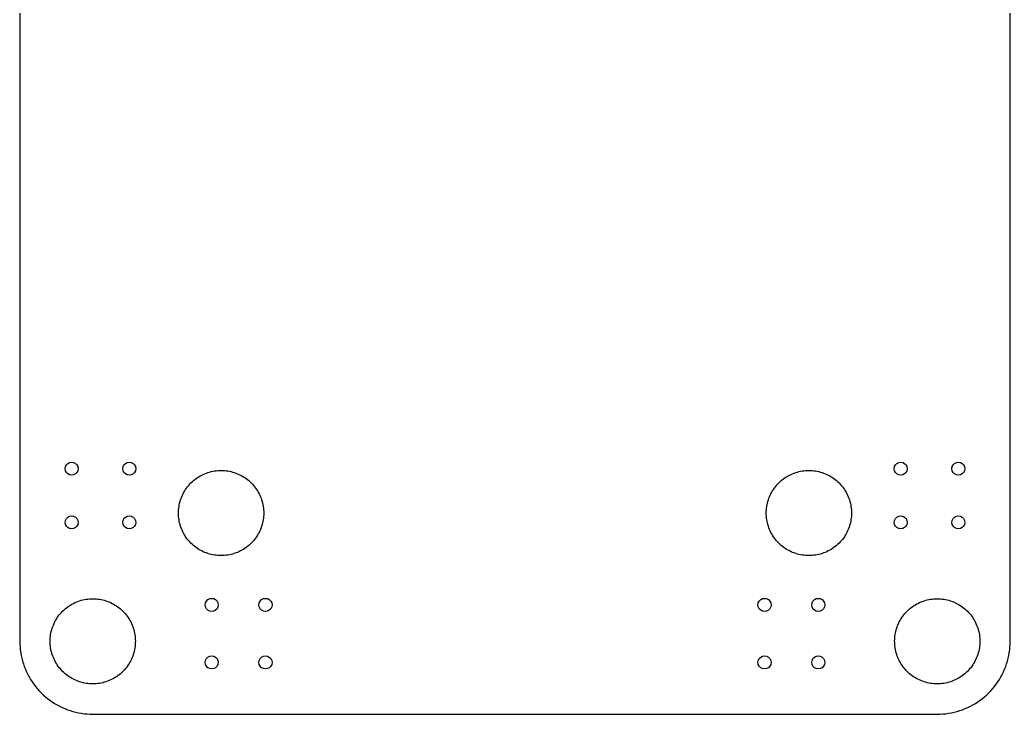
# Model space of a CAD drawing. Header units: metres. Extents: x -129 to 129, y -181 to 181.
# Drawn here: x -129 to 129, y -181 to 0 of the extents above; entities that cross this region are included whole.
import ezdxf

# ---------------------------------------------------------------- set-up
doc = ezdxf.new("R2010")
doc.units = ezdxf.units.M

msp = doc.modelspace()

# ---------------------------------------------------------------- linework, layer by layer
for p, q in [((-129, 162), (-129, -162)), ((129, -162), (129, 162)), ((-117.117, -116.475), (-116.875, -116.001)), ((-116.875, -116.001), (-116.499, -115.625)), ((-116.499, -115.625), (-116.025, -115.383)), ((-116.025, -115.383), (-115.5, -115.3)), ((-115.5, -115.3), (-114.975, -115.383)), ((-114.975, -115.383), (-114.501, -115.625)), ((-114.501, -115.625), (-114.125, -116.001)), ((-114.125, -116.001), (-113.883, -116.475)), ((-102.117, -116.475), (-101.875, -116.001)), ((-101.875, -116.001), (-101.499, -115.625)), ((-101.499, -115.625), (-101.025, -115.383)), ((-101.025, -115.383), (-100.5, -115.3)), ((-100.5, -115.3), (-99.9747, -115.383)), ((-99.9747, -115.383), (-99.5008, -115.625)), ((-99.5008, -115.625), (-99.1247, -116.001)), ((-99.1247, -116.001), (-98.8832, -116.475)), ((98.8832, -116.475), (99.1247, -116.001)), ((99.1247, -116.001), (99.5008, -115.625)), ((99.5008, -115.625), (99.9747, -115.383)), ((99.9747, -115.383), (100.5, -115.3)), ((100.5, -115.3), (101.025, -115.383)), ((101.025, -115.383), (101.499, -115.625)), ((101.499, -115.625), (101.875, -116.001)), ((101.875, -116.001), (102.117, -116.475)), ((113.883, -116.475), (114.125, -116.001)), ((114.125, -116.001), (114.501, -115.625)), ((114.501, -115.625), (114.975, -115.383)), ((114.975, -115.383), (115.5, -115.3)), ((115.5, -115.3), (116.025, -115.383)), ((116.025, -115.383), (116.499, -115.625)), ((116.499, -115.625), (116.875, -116.001)), ((116.875, -116.001), (117.117, -116.475)), ((-117.2, -117), (-117.117, -116.475)), ((-117.117, -117.525), (-117.2, -117)), ((-116.875, -117.999), (-117.117, -117.525)), ((-116.499, -118.375), (-116.875, -117.999)), ((-116.025, -118.617), (-116.499, -118.375)), ((-115.5, -118.7), (-116.025, -118.617)), ((-114.975, -118.617), (-115.5, -118.7)), ((-114.501, -118.375), (-114.975, -118.617)), ((-114.125, -117.999), (-114.501, -118.375)), ((-113.883, -117.525), (-114.125, -117.999)), ((-113.883, -116.475), (-113.8, -117)), ((-113.8, -117), (-113.883, -117.525)), ((-102.2, -117), (-102.117, -116.475)), ((-102.117, -117.525), (-102.2, -117)), ((-101.875, -117.999), (-102.117, -117.525)), ((-101.499, -118.375), (-101.875, -117.999)), ((-101.025, -118.617), (-101.499, -118.375)), ((-100.5, -118.7), (-101.025, -118.617)), ((-99.9747, -118.617), (-100.5, -118.7)), ((-99.5008, -118.375), (-99.9747, -118.617)), ((-99.1247, -117.999), (-99.5008, -118.375)), ((-98.8832, -117.525), (-99.1247, -117.999)), ((-98.8832, -116.475), (-98.8, -117)), ((-98.8, -117), (-98.8832, -117.525)), ((-81.9887, -118.88), (-81.6043, -118.675)), ((-81.6043, -118.675), (-81.2121, -118.485)), ((-81.2121, -118.485), (-80.8127, -118.31)), ((-80.8127, -118.31), (-80.4069, -118.151)), ((-80.4069, -118.151), (-79.9951, -118.008)), ((-79.9951, -118.008), (-79.578, -117.882)), ((-79.578, -117.882), (-79.1562, -117.772)), ((-79.1562, -117.772), (-78.7305, -117.678)), ((-78.7305, -117.678), (-78.3014, -117.602)), ((-78.3014, -117.602), (-77.8696, -117.542)), ((-77.8696, -117.542), (-77.4359, -117.499)), ((-77.4359, -117.499), (-77.0007, -117.474)), ((-77.0007, -117.474), (-76.565, -117.465)), ((-76.565, -117.465), (-76.1292, -117.474)), ((-76.1292, -117.474), (-75.6941, -117.499)), ((-75.6941, -117.499), (-75.2603, -117.542)), ((-75.2603, -117.542), (-74.8285, -117.602)), ((-74.8285, -117.602), (-74.3995, -117.678)), ((-74.3995, -117.678), (-73.9737, -117.772)), ((-73.9737, -117.772), (-73.552, -117.882)), ((-73.552, -117.882), (-73.1349, -118.008)), ((-73.1349, -118.008), (-72.7231, -118.151)), ((-72.7231, -118.151), (-72.3172, -118.31)), ((-72.3172, -118.31), (-71.9178, -118.485)), ((-71.9178, -118.485), (-71.5257, -118.675)), ((-71.5257, -118.675), (-71.1413, -118.88)), ((71.1413, -118.88), (71.5257, -118.675)), ((71.5257, -118.675), (71.9178, -118.485)), ((71.9178, -118.485), (72.3172, -118.31)), ((72.3172, -118.31), (72.7231, -118.151)), ((72.7231, -118.151), (73.1349, -118.008)), ((73.1349, -118.008), (73.552, -117.882)), ((73.552, -117.882), (73.9737, -117.772)), ((73.9737, -117.772), (74.3995, -117.678)), ((74.3995, -117.678), (74.8285, -117.602)), ((74.8285, -117.602), (75.2603, -117.542)), ((75.2603, -117.542), (75.6941, -117.499)), ((75.6941, -117.499), (76.1292, -117.474)), ((76.1292, -117.474), (76.565, -117.465)), ((76.565, -117.465), (77.0007, -117.474)), ((77.0007, -117.474), (77.4359, -117.499)), ((77.4359, -117.499), (77.8696, -117.542)), ((77.8696, -117.542), (78.3014, -117.602)), ((78.3014, -117.602), (78.7305, -117.678)), ((78.7305, -117.678), (79.1562, -117.772)), ((79.1562, -117.772), (79.578, -117.882)), ((79.578, -117.882), (79.9951, -118.008)), ((79.9951, -118.008), (80.4069, -118.151)), ((80.4069, -118.151), (80.8127, -118.31)), ((80.8127, -118.31), (81.2121, -118.485)), ((81.2121, -118.485), (81.6043, -118.675)), ((81.6043, -118.675), (81.9887, -118.88)), ((98.8, -117), (98.8832, -116.475)), ((98.8832, -117.525), (98.8, -117)), ((99.1247, -117.999), (98.8832, -117.525)), ((99.5008, -118.375), (99.1247, -117.999)), ((99.9747, -118.617), (99.5008, -118.375)), ((100.5, -118.7), (99.9747, -118.617)), ((101.025, -118.617), (100.5, -118.7)), ((101.499, -118.375), (101.025, -118.617)), ((101.875, -117.999), (101.499, -118.375)), ((102.117, -117.525), (101.875, -117.999)), ((102.117, -116.475), (102.2, -117)), ((102.2, -117), (102.117, -117.525)), ((113.8, -117), (113.883, -116.475)), ((113.883, -117.525), (113.8, -117)), ((114.125, -117.999), (113.883, -117.525)), ((114.501, -118.375), (114.125, -117.999)), ((114.975, -118.617), (114.501, -118.375)), ((115.5, -118.7), (114.975, -118.617)), ((116.025, -118.617), (115.5, -118.7)), ((116.499, -118.375), (116.025, -118.617)), ((116.875, -117.999), (116.499, -118.375)), ((117.117, -117.525), (116.875, -117.999)), ((117.117, -116.475), (117.2, -117)), ((117.2, -117), (117.117, -117.525)), ((-85.0055, -121.356), (-84.7159, -121.03)), ((-84.7159, -121.03), (-84.4138, -120.716)), ((-84.4138, -120.716), (-84.0997, -120.414)), ((-84.0997, -120.414), (-83.7738, -120.124)), ((-83.7738, -120.124), (-83.4369, -119.848)), ((-83.4369, -119.848), (-83.0894, -119.585)), ((-83.0894, -119.585), (-82.7318, -119.336)), ((-82.7318, -119.336), (-82.3647, -119.101)), ((-82.3647, -119.101), (-81.9887, -118.88)), ((-71.1413, -118.88), (-70.7652, -119.101)), ((-70.7652, -119.101), (-70.3981, -119.336)), ((-70.3981, -119.336), (-70.0405, -119.585)), ((-70.0405, -119.585), (-69.693, -119.848)), ((-69.693, -119.848), (-69.3561, -120.124)), ((-69.3561, -120.124), (-69.0303, -120.414)), ((-69.0303, -120.414), (-68.7161, -120.716)), ((-68.7161, -120.716), (-68.414, -121.03)), ((-68.414, -121.03), (-68.1245, -121.356)), ((68.1245, -121.356), (68.414, -121.03)), ((68.414, -121.03), (68.7161, -120.716)), ((68.7161, -120.716), (69.0303, -120.414)), ((69.0303, -120.414), (69.3561, -120.124)), ((69.3561, -120.124), (69.693, -119.848)), ((69.693, -119.848), (70.0405, -119.585)), ((70.0405, -119.585), (70.3981, -119.336)), ((70.3981, -119.336), (70.7652, -119.101)), ((70.7652, -119.101), (71.1413, -118.88)), ((81.9887, -118.88), (82.3647, -119.101)), ((82.3647, -119.101), (82.7318, -119.336)), ((82.7318, -119.336), (83.0894, -119.585)), ((83.0894, -119.585), (83.4369, -119.848)), ((83.4369, -119.848), (83.7738, -120.124)), ((83.7738, -120.124), (84.0997, -120.414)), ((84.0997, -120.414), (84.4138, -120.716)), ((84.4138, -120.716), (84.7159, -121.03)), ((84.7159, -121.03), (85.0055, -121.356)), ((-86.6454, -123.918), (-86.4551, -123.526)), ((-86.4551, -123.526), (-86.2497, -123.141)), ((-86.2497, -123.141), (-86.0293, -122.765)), ((-86.0293, -122.765), (-85.7943, -122.398)), ((-85.7943, -122.398), (-85.5451, -122.041)), ((-85.5451, -122.041), (-85.282, -121.693)), ((-85.282, -121.693), (-85.0055, -121.356)), ((-68.1245, -121.356), (-67.8479, -121.693)), ((-67.8479, -121.693), (-67.5849, -122.041)), ((-67.5849, -122.041), (-67.3356, -122.398)), ((-67.3356, -122.398), (-67.1007, -122.765)), ((-67.1007, -122.765), (-66.8803, -123.141)), ((-66.8803, -123.141), (-66.6748, -123.526)), ((-66.6748, -123.526), (-66.4846, -123.918)), ((66.4846, -123.918), (66.6748, -123.526)), ((66.6748, -123.526), (66.8803, -123.141)), ((66.8803, -123.141), (67.1007, -122.765)), ((67.1007, -122.765), (67.3356, -122.398)), ((67.3356, -122.398), (67.5849, -122.041)), ((67.5849, -122.041), (67.8479, -121.693)), ((67.8479, -121.693), (68.1245, -121.356)), ((85.0055, -121.356), (85.282, -121.693)), ((85.282, -121.693), (85.5451, -122.041)), ((85.5451, -122.041), (85.7943, -122.398)), ((85.7943, -122.398), (86.0293, -122.765)), ((86.0293, -122.765), (86.2497, -123.141)), ((86.2497, -123.141), (86.4551, -123.526)), ((86.4551, -123.526), (86.6454, -123.918)), ((-87.5283, -126.829), (-87.4517, -126.399)), ((-87.4517, -126.399), (-87.3583, -125.974)), ((-87.3583, -125.974), (-87.2482, -125.552)), ((-87.2482, -125.552), (-87.1217, -125.135)), ((-87.1217, -125.135), (-86.9789, -124.723)), ((-86.9789, -124.723), (-86.82, -124.317)), ((-86.82, -124.317), (-86.6454, -123.918)), ((-66.4846, -123.918), (-66.3099, -124.317)), ((-66.3099, -124.317), (-66.151, -124.723)), ((-66.151, -124.723), (-66.0082, -125.135)), ((-66.0082, -125.135), (-65.8817, -125.552)), ((-65.8817, -125.552), (-65.7717, -125.974)), ((-65.7717, -125.974), (-65.6783, -126.399)), ((-65.6783, -126.399), (-65.6016, -126.829)), ((65.6016, -126.829), (65.6783, -126.399)), ((65.6783, -126.399), (65.7717, -125.974)), ((65.7717, -125.974), (65.8817, -125.552)), ((65.8817, -125.552), (66.0082, -125.135)), ((66.0082, -125.135), (66.151, -124.723)), ((66.151, -124.723), (66.3099, -124.317)), ((66.3099, -124.317), (66.4846, -123.918)), ((86.6454, -123.918), (86.82, -124.317)), ((86.82, -124.317), (86.9789, -124.723)), ((86.9789, -124.723), (87.1217, -125.135)), ((87.1217, -125.135), (87.2482, -125.552)), ((87.2482, -125.552), (87.3583, -125.974)), ((87.3583, -125.974), (87.4517, -126.399)), ((87.4517, -126.399), (87.5283, -126.829)), ((-87.665, -128.565), (-87.6564, -128.129)), ((-87.6564, -129.001), (-87.665, -128.565)), ((-87.6564, -128.129), (-87.6308, -127.694)), ((-87.6308, -127.694), (-87.588, -127.26)), ((-87.588, -127.26), (-87.5283, -126.829)), ((-65.6016, -126.829), (-65.5419, -127.26)), ((-65.5419, -127.26), (-65.4992, -127.694)), ((-65.4992, -127.694), (-65.4735, -128.129)), ((-65.4735, -128.129), (-65.465, -128.565)), ((-65.465, -128.565), (-65.4735, -129.001)), ((65.465, -128.565), (65.4735, -128.129)), ((65.4735, -129.001), (65.465, -128.565)), ((65.4735, -128.129), (65.4992, -127.694)), ((65.4992, -127.694), (65.5419, -127.26)), ((65.5419, -127.26), (65.6016, -126.829)), ((87.5283, -126.829), (87.588, -127.26)), ((87.588, -127.26), (87.6308, -127.694)), ((87.6308, -127.694), (87.6564, -128.129)), ((87.6564, -128.129), (87.665, -128.565)), ((87.665, -128.565), (87.6564, -129.001)), ((-117.2, -131), (-117.117, -130.475)), ((-117.117, -131.525), (-117.2, -131)), ((-117.117, -130.475), (-116.875, -130.001)), ((-116.875, -131.999), (-117.117, -131.525)), ((-116.875, -130.001), (-116.499, -129.625)), ((-116.499, -129.625), (-116.025, -129.383)), ((-116.025, -129.383), (-115.5, -129.3)), ((-115.5, -129.3), (-114.975, -129.383)), ((-114.975, -129.383), (-114.501, -129.625)), ((-114.501, -129.625), (-114.125, -130.001)), ((-114.125, -130.001), (-113.883, -130.475)), ((-113.883, -131.525), (-114.125, -131.999)), ((-113.883, -130.475), (-113.8, -131)), ((-113.8, -131), (-113.883, -131.525)), ((-102.2, -131), (-102.117, -130.475)), ((-102.117, -131.525), (-102.2, -131)), ((-102.117, -130.475), (-101.875, -130.001)), ((-101.875, -131.999), (-102.117, -131.525)), ((-101.875, -130.001), (-101.499, -129.625)), ((-101.499, -129.625), (-101.025, -129.383)), ((-101.025, -129.383), (-100.5, -129.3)), ((-100.5, -129.3), (-99.9747, -129.383)), ((-99.9747, -129.383), (-99.5008, -129.625)), ((-99.5008, -129.625), (-99.1247, -130.001)), ((-99.1247, -130.001), (-98.8832, -130.475)), ((-98.8832, -131.525), (-99.1247, -131.999)), ((-98.8832, -130.475), (-98.8, -131)), ((-98.8, -131), (-98.8832, -131.525)), ((-87.6308, -129.436), (-87.6564, -129.001)), ((-87.588, -129.87), (-87.6308, -129.436)), ((-87.5283, -130.301), (-87.588, -129.87)), ((-87.4517, -130.73), (-87.5283, -130.301)), ((-87.3583, -131.156), (-87.4517, -130.73)), ((-87.2482, -131.578), (-87.3583, -131.156)), ((-87.1217, -131.995), (-87.2482, -131.578)), ((-65.8817, -131.578), (-66.0082, -131.995)), ((-65.7717, -131.156), (-65.8817, -131.578)), ((-65.6783, -130.73), (-65.7717, -131.156)), ((-65.6016, -130.301), (-65.6783, -130.73)), ((-65.5419, -129.87), (-65.6016, -130.301)), ((-65.4992, -129.436), (-65.5419, -129.87)), ((-65.4735, -129.001), (-65.4992, -129.436)), ((65.4992, -129.436), (65.4735, -129.001)), ((65.5419, -129.87), (65.4992, -129.436)), ((65.6016, -130.301), (65.5419, -129.87)), ((65.6783, -130.73), (65.6016, -130.301)), ((65.7717, -131.156), (65.6783, -130.73)), ((65.8817, -131.578), (65.7717, -131.156)), ((66.0082, -131.995), (65.8817, -131.578)), ((87.2482, -131.578), (87.1217, -131.995)), ((87.3583, -131.156), (87.2482, -131.578)), ((87.4517, -130.73), (87.3583, -131.156)), ((87.5283, -130.301), (87.4517, -130.73)), ((87.588, -129.87), (87.5283, -130.301)), ((87.6308, -129.436), (87.588, -129.87)), ((87.6564, -129.001), (87.6308, -129.436)), ((98.8, -131), (98.8832, -130.475)), ((98.8832, -131.525), (98.8, -131)), ((98.8832, -130.475), (99.1247, -130.001)), ((99.1247, -131.999), (98.8832, -131.525)), ((99.1247, -130.001), (99.5008, -129.625)), ((99.5008, -129.625), (99.9747, -129.383)), ((99.9747, -129.383), (100.5, -129.3)), ((100.5, -129.3), (101.025, -129.383)), ((101.025, -129.383), (101.499, -129.625)), ((101.499, -129.625), (101.875, -130.001)), ((101.875, -130.001), (102.117, -130.475)), ((102.117, -131.525), (101.875, -131.999)), ((102.117, -130.475), (102.2, -131)), ((102.2, -131), (102.117, -131.525)), ((113.8, -131), (113.883, -130.475)), ((113.883, -131.525), (113.8, -131)), ((113.883, -130.475), (114.125, -130.001)), ((114.125, -131.999), (113.883, -131.525)), ((114.125, -130.001), (114.501, -129.625)), ((114.501, -129.625), (114.975, -129.383)), ((114.975, -129.383), (115.5, -129.3)), ((115.5, -129.3), (116.025, -129.383)), ((116.025, -129.383), (116.499, -129.625)), ((116.499, -129.625), (116.875, -130.001)), ((116.875, -130.001), (117.117, -130.475)), ((117.117, -131.525), (116.875, -131.999)), ((117.117, -130.475), (117.2, -131)), ((117.2, -131), (117.117, -131.525)), ((-116.499, -132.375), (-116.875, -131.999)), ((-116.025, -132.617), (-116.499, -132.375)), ((-115.5, -132.7), (-116.025, -132.617)), ((-114.975, -132.617), (-115.5, -132.7)), ((-114.501, -132.375), (-114.975, -132.617)), ((-114.125, -131.999), (-114.501, -132.375)), ((-101.499, -132.375), (-101.875, -131.999)), ((-101.025, -132.617), (-101.499, -132.375)), ((-100.5, -132.7), (-101.025, -132.617)), ((-99.9747, -132.617), (-100.5, -132.7)), ((-99.5008, -132.375), (-99.9747, -132.617)), ((-99.1247, -131.999), (-99.5008, -132.375)), ((-86.9789, -132.407), (-87.1217, -131.995)), ((-86.82, -132.813), (-86.9789, -132.407)), ((-86.6454, -133.212), (-86.82, -132.813)), ((-86.4551, -133.604), (-86.6454, -133.212)), ((-86.2497, -133.989), (-86.4551, -133.604)), ((-86.0293, -134.365), (-86.2497, -133.989)), ((-66.8803, -133.989), (-67.1007, -134.365)), ((-66.6748, -133.604), (-66.8803, -133.989)), ((-66.4846, -133.212), (-66.6748, -133.604)), ((-66.3099, -132.813), (-66.4846, -133.212)), ((-66.151, -132.407), (-66.3099, -132.813)), ((-66.0082, -131.995), (-66.151, -132.407)), ((66.151, -132.407), (66.0082, -131.995)), ((66.3099, -132.813), (66.151, -132.407)), ((66.4846, -133.212), (66.3099, -132.813)), ((66.6748, -133.604), (66.4846, -133.212)), ((66.8803, -133.989), (66.6748, -133.604)), ((67.1007, -134.365), (66.8803, -133.989)), ((86.2497, -133.989), (86.0293, -134.365)), ((86.4551, -133.604), (86.2497, -133.989)), ((86.6454, -133.212), (86.4551, -133.604)), ((86.82, -132.813), (86.6454, -133.212)), ((86.9789, -132.407), (86.82, -132.813)), ((87.1217, -131.995), (86.9789, -132.407)), ((99.5008, -132.375), (99.1247, -131.999)), ((99.9747, -132.617), (99.5008, -132.375)), ((100.5, -132.7), (99.9747, -132.617)), ((101.025, -132.617), (100.5, -132.7)), ((101.499, -132.375), (101.025, -132.617)), ((101.875, -131.999), (101.499, -132.375)), ((114.501, -132.375), (114.125, -131.999)), ((114.975, -132.617), (114.501, -132.375)), ((115.5, -132.7), (114.975, -132.617)), ((116.025, -132.617), (115.5, -132.7)), ((116.499, -132.375), (116.025, -132.617)), ((116.875, -131.999), (116.499, -132.375)), ((-85.7943, -134.732), (-86.0293, -134.365)), ((-85.5451, -135.089), (-85.7943, -134.732)), ((-85.282, -135.437), (-85.5451, -135.089)), ((-85.0055, -135.774), (-85.282, -135.437)), ((-84.7159, -136.1), (-85.0055, -135.774)), ((-84.4138, -136.414), (-84.7159, -136.1)), ((-84.0997, -136.716), (-84.4138, -136.414)), ((-83.7738, -137.005), (-84.0997, -136.716)), ((-69.0303, -136.716), (-69.3561, -137.005)), ((-68.7161, -136.414), (-69.0303, -136.716)), ((-68.414, -136.1), (-68.7161, -136.414)), ((-68.1245, -135.774), (-68.414, -136.1)), ((-67.8479, -135.437), (-68.1245, -135.774)), ((-67.5849, -135.089), (-67.8479, -135.437)), ((-67.3356, -134.732), (-67.5849, -135.089)), ((-67.1007, -134.365), (-67.3356, -134.732)), ((67.3356, -134.732), (67.1007, -134.365)), ((67.5849, -135.089), (67.3356, -134.732)), ((67.8479, -135.437), (67.5849, -135.089)), ((68.1245, -135.774), (67.8479, -135.437)), ((68.414, -136.1), (68.1245, -135.774)), ((68.7161, -136.414), (68.414, -136.1)), ((69.0303, -136.716), (68.7161, -136.414)), ((69.3561, -137.005), (69.0303, -136.716)), ((84.0997, -136.716), (83.7738, -137.005)), ((84.4138, -136.414), (84.0997, -136.716)), ((84.7159, -136.1), (84.4138, -136.414)), ((85.0055, -135.774), (84.7159, -136.1)), ((85.282, -135.437), (85.0055, -135.774)), ((85.5451, -135.089), (85.282, -135.437)), ((85.7943, -134.732), (85.5451, -135.089)), ((86.0293, -134.365), (85.7943, -134.732)), ((-83.4369, -137.282), (-83.7738, -137.005)), ((-83.0894, -137.545), (-83.4369, -137.282)), ((-82.7318, -137.794), (-83.0894, -137.545)), ((-82.3647, -138.029), (-82.7318, -137.794)), ((-81.9887, -138.25), (-82.3647, -138.029)), ((-81.6043, -138.455), (-81.9887, -138.25)), ((-81.2121, -138.645), (-81.6043, -138.455)), ((-80.8127, -138.82), (-81.2121, -138.645)), ((-80.4069, -138.979), (-80.8127, -138.82)), ((-79.9951, -139.122), (-80.4069, -138.979)), ((-79.578, -139.248), (-79.9951, -139.122)), ((-79.1562, -139.358), (-79.578, -139.248)), ((-73.552, -139.248), (-73.9737, -139.358)), ((-73.1349, -139.122), (-73.552, -139.248)), ((-72.7231, -138.979), (-73.1349, -139.122)), ((-72.3172, -138.82), (-72.7231, -138.979)), ((-71.9178, -138.645), (-72.3172, -138.82)), ((-71.5257, -138.455), (-71.9178, -138.645)), ((-71.1413, -138.25), (-71.5257, -138.455)), ((-70.7652, -138.029), (-71.1413, -138.25)), ((-70.3981, -137.794), (-70.7652, -138.029)), ((-70.0405, -137.545), (-70.3981, -137.794)), ((-69.693, -137.282), (-70.0405, -137.545)), ((-69.3561, -137.005), (-69.693, -137.282)), ((69.693, -137.282), (69.3561, -137.005)), ((70.0405, -137.545), (69.693, -137.282)), ((70.3981, -137.794), (70.0405, -137.545)), ((70.7652, -138.029), (70.3981, -137.794)), ((71.1413, -138.25), (70.7652, -138.029)), ((71.5257, -138.455), (71.1413, -138.25)), ((71.9178, -138.645), (71.5257, -138.455)), ((72.3172, -138.82), (71.9178, -138.645)), ((72.7231, -138.979), (72.3172, -138.82)), ((73.1349, -139.122), (72.7231, -138.979)), ((73.552, -139.248), (73.1349, -139.122)), ((73.9737, -139.358), (73.552, -139.248)), ((79.578, -139.248), (79.1562, -139.358)), ((79.9951, -139.122), (79.578, -139.248)), ((80.4069, -138.979), (79.9951, -139.122)), ((80.8127, -138.82), (80.4069, -138.979)), ((81.2121, -138.645), (80.8127, -138.82)), ((81.6043, -138.455), (81.2121, -138.645)), ((81.9887, -138.25), (81.6043, -138.455)), ((82.3647, -138.029), (81.9887, -138.25)), ((82.7318, -137.794), (82.3647, -138.029)), ((83.0894, -137.545), (82.7318, -137.794)), ((83.4369, -137.282), (83.0894, -137.545)), ((83.7738, -137.005), (83.4369, -137.282)), ((-78.7305, -139.452), (-79.1562, -139.358)), ((-78.3014, -139.528), (-78.7305, -139.452)), ((-77.8696, -139.588), (-78.3014, -139.528)), ((-77.4359, -139.631), (-77.8696, -139.588)), ((-77.0007, -139.656), (-77.4359, -139.631)), ((-76.565, -139.665), (-77.0007, -139.656)), ((-76.1292, -139.656), (-76.565, -139.665)), ((-75.6941, -139.631), (-76.1292, -139.656)), ((-75.2603, -139.588), (-75.6941, -139.631)), ((-74.8285, -139.528), (-75.2603, -139.588)), ((-74.3995, -139.452), (-74.8285, -139.528)), ((-73.9737, -139.358), (-74.3995, -139.452)), ((74.3995, -139.452), (73.9737, -139.358)), ((74.8285, -139.528), (74.3995, -139.452)), ((75.2603, -139.588), (74.8285, -139.528)), ((75.6941, -139.631), (75.2603, -139.588)), ((76.1292, -139.656), (75.6941, -139.631)), ((76.565, -139.665), (76.1292, -139.656)), ((77.0007, -139.656), (76.565, -139.665)), ((77.4359, -139.631), (77.0007, -139.656)), ((77.8696, -139.588), (77.4359, -139.631)), ((78.3014, -139.528), (77.8696, -139.588)), ((78.7305, -139.452), (78.3014, -139.528)), ((79.1562, -139.358), (78.7305, -139.452)), ((-115.424, -152.315), (-115.039, -152.11)), ((-115.039, -152.11), (-114.647, -151.92)), ((-114.647, -151.92), (-114.248, -151.745)), ((-114.248, -151.745), (-113.842, -151.586)), ((-113.842, -151.586), (-113.43, -151.443)), ((-113.43, -151.443), (-113.013, -151.317)), ((-113.013, -151.317), (-112.591, -151.207)), ((-112.591, -151.207), (-112.165, -151.113)), ((-112.165, -151.113), (-111.736, -151.037)), ((-111.736, -151.037), (-111.305, -150.977)), ((-111.305, -150.977), (-110.871, -150.934)), ((-110.871, -150.934), (-110.436, -150.909)), ((-110.436, -150.909), (-110, -150.9)), ((-110, -150.9), (-109.564, -150.909)), ((-109.564, -150.909), (-109.129, -150.934)), ((-109.129, -150.934), (-108.695, -150.977)), ((-108.695, -150.977), (-108.264, -151.037)), ((-108.264, -151.037), (-107.834, -151.113)), ((-107.834, -151.113), (-107.409, -151.207)), ((-107.409, -151.207), (-106.987, -151.317)), ((-106.987, -151.317), (-106.57, -151.443)), ((-106.57, -151.443), (-106.158, -151.586)), ((-106.158, -151.586), (-105.752, -151.745)), ((-105.752, -151.745), (-105.353, -151.92)), ((-105.353, -151.92), (-104.961, -152.11)), ((-104.961, -152.11), (-104.576, -152.315)), ((-80.7, -152.5), (-80.6168, -151.975)), ((-80.6168, -151.975), (-80.3753, -151.501)), ((-80.3753, -151.501), (-79.9992, -151.125)), ((-79.9992, -151.125), (-79.5253, -150.883)), ((-79.5253, -150.883), (-79, -150.8)), ((-79, -150.8), (-78.4747, -150.883)), ((-78.4747, -150.883), (-78.0008, -151.125)), ((-78.0008, -151.125), (-77.6247, -151.501)), ((-77.6247, -151.501), (-77.3832, -151.975)), ((-77.3832, -151.975), (-77.3, -152.5)), ((-66.7, -152.5), (-66.6168, -151.975)), ((-66.6168, -151.975), (-66.3753, -151.501)), ((-66.3753, -151.501), (-65.9992, -151.125)), ((-65.9992, -151.125), (-65.5253, -150.883)), ((-65.5253, -150.883), (-65, -150.8)), ((-65, -150.8), (-64.4747, -150.883)), ((-64.4747, -150.883), (-64.0008, -151.125)), ((-64.0008, -151.125), (-63.6247, -151.501)), ((-63.6247, -151.501), (-63.3832, -151.975)), ((-63.3832, -151.975), (-63.3, -152.5)), ((63.3, -152.5), (63.3832, -151.975)), ((63.3832, -151.975), (63.6247, -151.501)), ((63.6247, -151.501), (64.0008, -151.125)), ((64.0008, -151.125), (64.4747, -150.883)), ((64.4747, -150.883), (65, -150.8)), ((65, -150.8), (65.5253, -150.883)), ((65.5253, -150.883), (65.9992, -151.125)), ((65.9992, -151.125), (66.3753, -151.501)), ((66.3753, -151.501), (66.6168, -151.975)), ((66.6168, -151.975), (66.7, -152.5)), ((77.3, -152.5), (77.3832, -151.975)), ((77.3832, -151.975), (77.6247, -151.501)), ((77.6247, -151.501), (78.0008, -151.125)), ((78.0008, -151.125), (78.4747, -150.883)), ((78.4747, -150.883), (79, -150.8)), ((79, -150.8), (79.5253, -150.883)), ((79.5253, -150.883), (79.9992, -151.125)), ((79.9992, -151.125), (80.3753, -151.501)), ((80.3753, -151.501), (80.6168, -151.975)), ((80.6168, -151.975), (80.7, -152.5)), ((104.576, -152.315), (104.961, -152.11)), ((104.961, -152.11), (105.353, -151.92)), ((105.353, -151.92), (105.752, -151.745)), ((105.752, -151.745), (106.158, -151.586)), ((106.158, -151.586), (106.57, -151.443)), ((106.57, -151.443), (106.987, -151.317)), ((106.987, -151.317), (107.409, -151.207)), ((107.409, -151.207), (107.834, -151.113)), ((107.834, -151.113), (108.264, -151.037)), ((108.264, -151.037), (108.695, -150.977)), ((108.695, -150.977), (109.129, -150.934)), ((109.129, -150.934), (109.564, -150.909)), ((109.564, -150.909), (110, -150.9)), ((110, -150.9), (110.436, -150.909)), ((110.436, -150.909), (110.871, -150.934)), ((110.871, -150.934), (111.305, -150.977)), ((111.305, -150.977), (111.736, -151.037)), ((111.736, -151.037), (112.165, -151.113)), ((112.165, -151.113), (112.591, -151.207)), ((112.591, -151.207), (113.013, -151.317)), ((113.013, -151.317), (113.43, -151.443)), ((113.43, -151.443), (113.842, -151.586)), ((113.842, -151.586), (114.248, -151.745)), ((114.248, -151.745), (114.647, -151.92)), ((114.647, -151.92), (115.039, -152.11)), ((115.039, -152.11), (115.424, -152.315)), ((-118.717, -155.128), (-118.441, -154.791)), ((-118.441, -154.791), (-118.151, -154.465)), ((-118.151, -154.465), (-117.849, -154.151)), ((-117.849, -154.151), (-117.535, -153.849)), ((-117.535, -153.849), (-117.209, -153.559)), ((-117.209, -153.559), (-116.872, -153.283)), ((-116.872, -153.283), (-116.524, -153.02)), ((-116.524, -153.02), (-116.167, -152.771)), ((-116.167, -152.771), (-115.8, -152.536)), ((-115.8, -152.536), (-115.424, -152.315)), ((-104.576, -152.315), (-104.2, -152.536)), ((-104.2, -152.536), (-103.833, -152.771)), ((-103.833, -152.771), (-103.476, -153.02)), ((-103.476, -153.02), (-103.128, -153.283)), ((-103.128, -153.283), (-102.791, -153.559)), ((-102.791, -153.559), (-102.465, -153.849)), ((-102.465, -153.849), (-102.151, -154.151)), ((-102.151, -154.151), (-101.849, -154.465)), ((-101.849, -154.465), (-101.559, -154.791)), ((-101.559, -154.791), (-101.283, -155.128)), ((-80.6168, -153.025), (-80.7, -152.5)), ((-80.3753, -153.499), (-80.6168, -153.025)), ((-79.9992, -153.875), (-80.3753, -153.499)), ((-79.5253, -154.117), (-79.9992, -153.875)), ((-79, -154.2), (-79.5253, -154.117)), ((-78.4747, -154.117), (-79, -154.2)), ((-78.0008, -153.875), (-78.4747, -154.117)), ((-77.6247, -153.499), (-78.0008, -153.875)), ((-77.3832, -153.025), (-77.6247, -153.499)), ((-77.3, -152.5), (-77.3832, -153.025)), ((-66.6168, -153.025), (-66.7, -152.5)), ((-66.3753, -153.499), (-66.6168, -153.025)), ((-65.9992, -153.875), (-66.3753, -153.499)), ((-65.5253, -154.117), (-65.9992, -153.875)), ((-65, -154.2), (-65.5253, -154.117)), ((-64.4747, -154.117), (-65, -154.2)), ((-64.0008, -153.875), (-64.4747, -154.117)), ((-63.6247, -153.499), (-64.0008, -153.875)), ((-63.3832, -153.025), (-63.6247, -153.499)), ((-63.3, -152.5), (-63.3832, -153.025)), ((63.3832, -153.025), (63.3, -152.5)), ((63.6247, -153.499), (63.3832, -153.025)), ((64.0008, -153.875), (63.6247, -153.499)), ((64.4747, -154.117), (64.0008, -153.875)), ((65, -154.2), (64.4747, -154.117)), ((65.5253, -154.117), (65, -154.2)), ((65.9992, -153.875), (65.5253, -154.117)), ((66.3753, -153.499), (65.9992, -153.875)), ((66.6168, -153.025), (66.3753, -153.499)), ((66.7, -152.5), (66.6168, -153.025)), ((77.3832, -153.025), (77.3, -152.5)), ((77.6247, -153.499), (77.3832, -153.025)), ((78.0008, -153.875), (77.6247, -153.499)), ((78.4747, -154.117), (78.0008, -153.875)), ((79, -154.2), (78.4747, -154.117)), ((79.5253, -154.117), (79, -154.2)), ((79.9992, -153.875), (79.5253, -154.117)), ((80.3753, -153.499), (79.9992, -153.875)), ((80.6168, -153.025), (80.3753, -153.499)), ((80.7, -152.5), (80.6168, -153.025)), ((101.283, -155.128), (101.559, -154.791)), ((101.559, -154.791), (101.849, -154.465)), ((101.849, -154.465), (102.151, -154.151)), ((102.151, -154.151), (102.465, -153.849)), ((102.465, -153.849), (102.791, -153.559)), ((102.791, -153.559), (103.128, -153.283)), ((103.128, -153.283), (103.476, -153.02)), ((103.476, -153.02), (103.833, -152.771)), ((103.833, -152.771), (104.2, -152.536)), ((104.2, -152.536), (104.576, -152.315)), ((115.424, -152.315), (115.8, -152.536)), ((115.8, -152.536), (116.167, -152.771)), ((116.167, -152.771), (116.524, -153.02)), ((116.524, -153.02), (116.872, -153.283)), ((116.872, -153.283), (117.209, -153.559)), ((117.209, -153.559), (117.535, -153.849)), ((117.535, -153.849), (117.849, -154.151)), ((117.849, -154.151), (118.151, -154.465)), ((118.151, -154.465), (118.441, -154.791)), ((118.441, -154.791), (118.717, -155.128)), ((-120.255, -157.752), (-120.08, -157.353)), ((-120.08, -157.353), (-119.89, -156.961)), ((-119.89, -156.961), (-119.685, -156.576)), ((-119.685, -156.576), (-119.464, -156.2)), ((-119.464, -156.2), (-119.229, -155.833)), ((-119.229, -155.833), (-118.98, -155.476)), ((-118.98, -155.476), (-118.717, -155.128)), ((-101.283, -155.128), (-101.02, -155.476)), ((-101.02, -155.476), (-100.771, -155.833)), ((-100.771, -155.833), (-100.536, -156.2)), ((-100.536, -156.2), (-100.315, -156.576)), ((-100.315, -156.576), (-100.11, -156.961)), ((-100.11, -156.961), (-99.9196, -157.353)), ((-99.9196, -157.353), (-99.7449, -157.752)), ((99.7449, -157.752), (99.9196, -157.353)), ((99.9196, -157.353), (100.11, -156.961)), ((100.11, -156.961), (100.315, -156.576)), ((100.315, -156.576), (100.536, -156.2)), ((100.536, -156.2), (100.771, -155.833)), ((100.771, -155.833), (101.02, -155.476)), ((101.02, -155.476), (101.283, -155.128)), ((118.717, -155.128), (118.98, -155.476)), ((118.98, -155.476), (119.229, -155.833)), ((119.229, -155.833), (119.464, -156.2)), ((119.464, -156.2), (119.685, -156.576)), ((119.685, -156.576), (119.89, -156.961)), ((119.89, -156.961), (120.08, -157.353)), ((120.08, -157.353), (120.255, -157.752)), ((-120.963, -160.264), (-120.887, -159.834)), ((-120.887, -159.834), (-120.793, -159.409)), ((-120.793, -159.409), (-120.683, -158.987)), ((-120.683, -158.987), (-120.557, -158.57)), ((-120.557, -158.57), (-120.414, -158.158)), ((-120.414, -158.158), (-120.255, -157.752)), ((-99.7449, -157.752), (-99.5861, -158.158)), ((-99.5861, -158.158), (-99.4433, -158.57)), ((-99.4433, -158.57), (-99.3167, -158.987)), ((-99.3167, -158.987), (-99.2067, -159.409)), ((-99.2067, -159.409), (-99.1133, -159.834)), ((-99.1133, -159.834), (-99.0367, -160.264)), ((99.0367, -160.264), (99.1133, -159.834)), ((99.1133, -159.834), (99.2067, -159.409)), ((99.2067, -159.409), (99.3167, -158.987)), ((99.3167, -158.987), (99.4433, -158.57)), ((99.4433, -158.57), (99.5861, -158.158)), ((99.5861, -158.158), (99.7449, -157.752)), ((120.255, -157.752), (120.414, -158.158)), ((120.414, -158.158), (120.557, -158.57)), ((120.557, -158.57), (120.683, -158.987)), ((120.683, -158.987), (120.793, -159.409)), ((120.793, -159.409), (120.887, -159.834)), ((120.887, -159.834), (120.963, -160.264)), ((-129, -162), (-128.985, -162.746)), ((-121.1, -162), (-121.091, -161.564)), ((-121.091, -162.436), (-121.1, -162)), ((-121.091, -161.564), (-121.066, -161.129)), ((-121.066, -162.871), (-121.091, -162.436)), ((-121.066, -161.129), (-121.023, -160.695)), ((-121.023, -160.695), (-120.963, -160.264)), ((-99.0367, -160.264), (-98.9769, -160.695)), ((-98.9769, -160.695), (-98.9342, -161.129)), ((-98.9342, -161.129), (-98.9086, -161.564)), ((-98.9086, -162.436), (-98.9342, -162.871)), ((-98.9086, -161.564), (-98.9, -162)), ((-98.9, -162), (-98.9086, -162.436)), ((98.9, -162), (98.9086, -161.564)), ((98.9086, -162.436), (98.9, -162)), ((98.9086, -161.564), (98.9342, -161.129)), ((98.9342, -162.871), (98.9086, -162.436)), ((98.9342, -161.129), (98.9769, -160.695)), ((98.9769, -160.695), (99.0367, -160.264)), ((120.963, -160.264), (121.023, -160.695)), ((121.023, -160.695), (121.066, -161.129)), ((121.066, -161.129), (121.091, -161.564)), ((121.091, -162.436), (121.066, -162.871)), ((121.091, -161.564), (121.1, -162)), ((121.1, -162), (121.091, -162.436)), ((128.985, -162.746), (129, -162)), ((-128.985, -162.746), (-128.941, -163.491)), ((-128.941, -163.491), (-128.868, -164.233)), ((-128.868, -164.233), (-128.766, -164.972)), ((-128.766, -164.972), (-128.635, -165.707)), ((-121.023, -163.305), (-121.066, -162.871)), ((-120.963, -163.736), (-121.023, -163.305)), ((-120.887, -164.165), (-120.963, -163.736)), ((-120.793, -164.591), (-120.887, -164.165)), ((-120.683, -165.013), (-120.793, -164.591)), ((-120.557, -165.43), (-120.683, -165.013)), ((-99.3167, -165.013), (-99.4433, -165.43)), ((-99.2067, -164.591), (-99.3167, -165.013)), ((-99.1133, -164.165), (-99.2067, -164.591)), ((-99.0367, -163.736), (-99.1133, -164.165)), ((-98.9769, -163.305), (-99.0367, -163.736)), ((-98.9342, -162.871), (-98.9769, -163.305)), ((98.9769, -163.305), (98.9342, -162.871)), ((99.0367, -163.736), (98.9769, -163.305)), ((99.1133, -164.165), (99.0367, -163.736)), ((99.2067, -164.591), (99.1133, -164.165)), ((99.3167, -165.013), (99.2067, -164.591)), ((99.4433, -165.43), (99.3167, -165.013)), ((120.683, -165.013), (120.557, -165.43)), ((120.793, -164.591), (120.683, -165.013)), ((120.887, -164.165), (120.793, -164.591)), ((120.963, -163.736), (120.887, -164.165)), ((121.023, -163.305), (120.963, -163.736)), ((121.066, -162.871), (121.023, -163.305)), ((128.635, -165.707), (128.766, -164.972)), ((128.766, -164.972), (128.868, -164.233)), ((128.868, -164.233), (128.941, -163.491)), ((128.941, -163.491), (128.985, -162.746)), ((-128.635, -165.707), (-128.475, -166.435)), ((-128.475, -166.435), (-128.287, -167.157)), ((-128.287, -167.157), (-128.07, -167.871)), ((-120.414, -165.842), (-120.557, -165.43)), ((-120.255, -166.248), (-120.414, -165.842)), ((-120.08, -166.647), (-120.255, -166.248)), ((-119.89, -167.039), (-120.08, -166.647)), ((-119.685, -167.424), (-119.89, -167.039)), ((-119.464, -167.8), (-119.685, -167.424)), ((-100.315, -167.424), (-100.536, -167.8)), ((-100.11, -167.039), (-100.315, -167.424)), ((-99.9196, -166.647), (-100.11, -167.039)), ((-99.7449, -166.248), (-99.9196, -166.647)), ((-99.5861, -165.842), (-99.7449, -166.248)), ((-99.4433, -165.43), (-99.5861, -165.842)), ((-80.7, -167.5), (-80.6168, -166.975)), ((-80.6168, -168.025), (-80.7, -167.5)), ((-80.6168, -166.975), (-80.3753, -166.501)), ((-80.3753, -166.501), (-79.9992, -166.125)), ((-79.9992, -166.125), (-79.5253, -165.883)), ((-79.5253, -165.883), (-79, -165.8)), ((-79, -165.8), (-78.4747, -165.883)), ((-78.4747, -165.883), (-78.0008, -166.125)), ((-78.0008, -166.125), (-77.6247, -166.501)), ((-77.6247, -166.501), (-77.3832, -166.975)), ((-77.3832, -166.975), (-77.3, -167.5)), ((-77.3, -167.5), (-77.3832, -168.025)), ((-66.7, -167.5), (-66.6168, -166.975)), ((-66.6168, -168.025), (-66.7, -167.5)), ((-66.6168, -166.975), (-66.3753, -166.501)), ((-66.3753, -166.501), (-65.9992, -166.125)), ((-65.9992, -166.125), (-65.5253, -165.883)), ((-65.5253, -165.883), (-65, -165.8)), ((-65, -165.8), (-64.4747, -165.883)), ((-64.4747, -165.883), (-64.0008, -166.125)), ((-64.0008, -166.125), (-63.6247, -166.501)), ((-63.6247, -166.501), (-63.3832, -166.975)), ((-63.3832, -166.975), (-63.3, -167.5)), ((-63.3, -167.5), (-63.3832, -168.025)), ((63.3, -167.5), (63.3832, -166.975)), ((63.3832, -168.025), (63.3, -167.5)), ((63.3832, -166.975), (63.6247, -166.501)), ((63.6247, -166.501), (64.0008, -166.125)), ((64.0008, -166.125), (64.4747, -165.883)), ((64.4747, -165.883), (65, -165.8)), ((65, -165.8), (65.5253, -165.883)), ((65.5253, -165.883), (65.9992, -166.125)), ((65.9992, -166.125), (66.3753, -166.501)), ((66.3753, -166.501), (66.6168, -166.975)), ((66.6168, -166.975), (66.7, -167.5)), ((66.7, -167.5), (66.6168, -168.025)), ((77.3, -167.5), (77.3832, -166.975)), ((77.3832, -168.025), (77.3, -167.5)), ((77.3832, -166.975), (77.6247, -166.501)), ((77.6247, -166.501), (78.0008, -166.125)), ((78.0008, -166.125), (78.4747, -165.883)), ((78.4747, -165.883), (79, -165.8)), ((79, -165.8), (79.5253, -165.883)), ((79.5253, -165.883), (79.9992, -166.125)), ((79.9992, -166.125), (80.3753, -166.501)), ((80.3753, -166.501), (80.6168, -166.975)), ((80.6168, -166.975), (80.7, -167.5)), ((80.7, -167.5), (80.6168, -168.025)), ((99.5861, -165.842), (99.4433, -165.43)), ((99.7449, -166.248), (99.5861, -165.842)), ((99.9196, -166.647), (99.7449, -166.248)), ((100.11, -167.039), (99.9196, -166.647)), ((100.315, -167.424), (100.11, -167.039)), ((100.536, -167.8), (100.315, -167.424)), ((119.685, -167.424), (119.464, -167.8)), ((119.89, -167.039), (119.685, -167.424)), ((120.08, -166.647), (119.89, -167.039)), ((120.255, -166.248), (120.08, -166.647)), ((120.414, -165.842), (120.255, -166.248)), ((120.557, -165.43), (120.414, -165.842)), ((128.07, -167.871), (128.287, -167.157)), ((128.287, -167.157), (128.475, -166.435)), ((128.475, -166.435), (128.635, -165.707)), ((-128.07, -167.871), (-127.826, -168.576)), ((-127.826, -168.576), (-127.554, -169.271)), ((-127.554, -169.271), (-127.255, -169.955)), ((-127.255, -169.955), (-126.929, -170.626)), ((-119.229, -168.167), (-119.464, -167.8)), ((-118.98, -168.524), (-119.229, -168.167)), ((-118.717, -168.872), (-118.98, -168.524)), ((-118.441, -169.209), (-118.717, -168.872)), ((-118.151, -169.535), (-118.441, -169.209)), ((-117.849, -169.849), (-118.151, -169.535)), ((-117.535, -170.151), (-117.849, -169.849)), ((-117.209, -170.441), (-117.535, -170.151)), ((-102.465, -170.151), (-102.791, -170.441)), ((-102.151, -169.849), (-102.465, -170.151)), ((-101.849, -169.535), (-102.151, -169.849)), ((-101.559, -169.209), (-101.849, -169.535)), ((-101.283, -168.872), (-101.559, -169.209)), ((-101.02, -168.524), (-101.283, -168.872)), ((-100.771, -168.167), (-101.02, -168.524)), ((-100.536, -167.8), (-100.771, -168.167)), ((-80.3753, -168.499), (-80.6168, -168.025)), ((-79.9992, -168.875), (-80.3753, -168.499)), ((-79.5253, -169.117), (-79.9992, -168.875)), ((-79, -169.2), (-79.5253, -169.117)), ((-78.4747, -169.117), (-79, -169.2)), ((-78.0008, -168.875), (-78.4747, -169.117)), ((-77.6247, -168.499), (-78.0008, -168.875)), ((-77.3832, -168.025), (-77.6247, -168.499)), ((-66.3753, -168.499), (-66.6168, -168.025)), ((-65.9992, -168.875), (-66.3753, -168.499)), ((-65.5253, -169.117), (-65.9992, -168.875)), ((-65, -169.2), (-65.5253, -169.117)), ((-64.4747, -169.117), (-65, -169.2)), ((-64.0008, -168.875), (-64.4747, -169.117)), ((-63.6247, -168.499), (-64.0008, -168.875)), ((-63.3832, -168.025), (-63.6247, -168.499)), ((63.6247, -168.499), (63.3832, -168.025)), ((64.0008, -168.875), (63.6247, -168.499)), ((64.4747, -169.117), (64.0008, -168.875)), ((65, -169.2), (64.4747, -169.117)), ((65.5253, -169.117), (65, -169.2)), ((65.9992, -168.875), (65.5253, -169.117)), ((66.3753, -168.499), (65.9992, -168.875)), ((66.6168, -168.025), (66.3753, -168.499)), ((77.6247, -168.499), (77.3832, -168.025)), ((78.0008, -168.875), (77.6247, -168.499)), ((78.4747, -169.117), (78.0008, -168.875)), ((79, -169.2), (78.4747, -169.117)), ((79.5253, -169.117), (79, -169.2)), ((79.9992, -168.875), (79.5253, -169.117)), ((80.3753, -168.499), (79.9992, -168.875)), ((80.6168, -168.025), (80.3753, -168.499)), ((100.771, -168.167), (100.536, -167.8)), ((101.02, -168.524), (100.771, -168.167)), ((101.283, -168.872), (101.02, -168.524)), ((101.559, -169.209), (101.283, -168.872)), ((101.849, -169.535), (101.559, -169.209)), ((102.151, -169.849), (101.849, -169.535)), ((102.465, -170.151), (102.151, -169.849)), ((102.791, -170.441), (102.465, -170.151)), ((117.535, -170.151), (117.209, -170.441)), ((117.849, -169.849), (117.535, -170.151)), ((118.151, -169.535), (117.849, -169.849)), ((118.441, -169.209), (118.151, -169.535)), ((118.717, -168.872), (118.441, -169.209)), ((118.98, -168.524), (118.717, -168.872)), ((119.229, -168.167), (118.98, -168.524)), ((119.464, -167.8), (119.229, -168.167)), ((126.929, -170.626), (127.255, -169.955)), ((127.255, -169.955), (127.554, -169.271)), ((127.554, -169.271), (127.826, -168.576)), ((127.826, -168.576), (128.07, -167.871)), ((-126.929, -170.626), (-126.577, -171.284)), ((-126.577, -171.284), (-126.2, -171.927)), ((-126.2, -171.927), (-125.798, -172.556)), ((-125.798, -172.556), (-125.371, -173.168)), ((-116.872, -170.717), (-117.209, -170.441)), ((-116.524, -170.98), (-116.872, -170.717)), ((-116.167, -171.229), (-116.524, -170.98)), ((-115.8, -171.464), (-116.167, -171.229)), ((-115.424, -171.685), (-115.8, -171.464)), ((-115.039, -171.89), (-115.424, -171.685)), ((-114.647, -172.08), (-115.039, -171.89)), ((-114.248, -172.255), (-114.647, -172.08)), ((-113.842, -172.414), (-114.248, -172.255)), ((-113.43, -172.557), (-113.842, -172.414)), ((-113.013, -172.683), (-113.43, -172.557)), ((-112.591, -172.793), (-113.013, -172.683)), ((-112.165, -172.887), (-112.591, -172.793)), ((-107.409, -172.793), (-107.834, -172.887)), ((-106.987, -172.683), (-107.409, -172.793)), ((-106.57, -172.557), (-106.987, -172.683)), ((-106.158, -172.414), (-106.57, -172.557)), ((-105.752, -172.255), (-106.158, -172.414)), ((-105.353, -172.08), (-105.752, -172.255)), ((-104.961, -171.89), (-105.353, -172.08)), ((-104.576, -171.685), (-104.961, -171.89)), ((-104.2, -171.464), (-104.576, -171.685)), ((-103.833, -171.229), (-104.2, -171.464)), ((-103.476, -170.98), (-103.833, -171.229)), ((-103.128, -170.717), (-103.476, -170.98)), ((-102.791, -170.441), (-103.128, -170.717)), ((103.128, -170.717), (102.791, -170.441)), ((103.476, -170.98), (103.128, -170.717)), ((103.833, -171.229), (103.476, -170.98)), ((104.2, -171.464), (103.833, -171.229)), ((104.576, -171.685), (104.2, -171.464)), ((104.961, -171.89), (104.576, -171.685)), ((105.353, -172.08), (104.961, -171.89)), ((105.752, -172.255), (105.353, -172.08)), ((106.158, -172.414), (105.752, -172.255)), ((106.57, -172.557), (106.158, -172.414)), ((106.987, -172.683), (106.57, -172.557)), ((107.409, -172.793), (106.987, -172.683)), ((107.834, -172.887), (107.409, -172.793)), ((112.591, -172.793), (112.165, -172.887)), ((113.013, -172.683), (112.591, -172.793)), ((113.43, -172.557), (113.013, -172.683)), ((113.842, -172.414), (113.43, -172.557)), ((114.248, -172.255), (113.842, -172.414)), ((114.647, -172.08), (114.248, -172.255)), ((115.039, -171.89), (114.647, -172.08)), ((115.424, -171.685), (115.039, -171.89)), ((115.8, -171.464), (115.424, -171.685)), ((116.167, -171.229), (115.8, -171.464)), ((116.524, -170.98), (116.167, -171.229)), ((116.872, -170.717), (116.524, -170.98)), ((117.209, -170.441), (116.872, -170.717)), ((125.371, -173.168), (125.798, -172.556)), ((125.798, -172.556), (126.2, -171.927)), ((126.2, -171.927), (126.577, -171.284)), ((126.577, -171.284), (126.929, -170.626)), ((-125.371, -173.168), (-124.921, -173.763)), ((-124.921, -173.763), (-124.448, -174.34)), ((-124.448, -174.34), (-123.952, -174.897)), ((-123.952, -174.897), (-123.435, -175.435)), ((-123.435, -175.435), (-122.897, -175.952)), ((-111.736, -172.963), (-112.165, -172.887)), ((-111.305, -173.023), (-111.736, -172.963)), ((-110.871, -173.066), (-111.305, -173.023)), ((-110.436, -173.091), (-110.871, -173.066)), ((-110, -173.1), (-110.436, -173.091)), ((-109.564, -173.091), (-110, -173.1)), ((-109.129, -173.066), (-109.564, -173.091)), ((-108.695, -173.023), (-109.129, -173.066)), ((-108.264, -172.963), (-108.695, -173.023)), ((-107.834, -172.887), (-108.264, -172.963)), ((108.264, -172.963), (107.834, -172.887)), ((108.695, -173.023), (108.264, -172.963)), ((109.129, -173.066), (108.695, -173.023)), ((109.564, -173.091), (109.129, -173.066)), ((110, -173.1), (109.564, -173.091)), ((110.436, -173.091), (110, -173.1)), ((110.871, -173.066), (110.436, -173.091)), ((111.305, -173.023), (110.871, -173.066)), ((111.736, -172.963), (111.305, -173.023)), ((112.165, -172.887), (111.736, -172.963)), ((122.897, -175.952), (123.435, -175.435)), ((123.435, -175.435), (123.952, -174.897)), ((123.952, -174.897), (124.448, -174.34)), ((124.448, -174.34), (124.921, -173.763)), ((124.921, -173.763), (125.371, -173.168)), ((-122.897, -175.952), (-122.34, -176.448)), ((-122.34, -176.448), (-121.763, -176.921)), ((-121.763, -176.921), (-121.168, -177.371)), ((-121.168, -177.371), (-120.556, -177.798)), ((-120.556, -177.798), (-119.927, -178.2)), ((119.927, -178.2), (120.556, -177.798)), ((120.556, -177.798), (121.168, -177.371)), ((121.168, -177.371), (121.763, -176.921)), ((121.763, -176.921), (122.34, -176.448)), ((122.34, -176.448), (122.897, -175.952)), ((-119.927, -178.2), (-119.284, -178.577)), ((-119.284, -178.577), (-118.626, -178.929)), ((-118.626, -178.929), (-117.955, -179.255)), ((-117.955, -179.255), (-117.271, -179.554)), ((-117.271, -179.554), (-116.576, -179.826)), ((-116.576, -179.826), (-115.871, -180.07)), ((-115.871, -180.07), (-115.157, -180.287)), ((-115.157, -180.287), (-114.435, -180.475)), ((-114.435, -180.475), (-113.707, -180.635)), ((113.707, -180.635), (114.435, -180.475)), ((114.435, -180.475), (115.157, -180.287)), ((115.157, -180.287), (115.871, -180.07)), ((115.871, -180.07), (116.576, -179.826)), ((116.576, -179.826), (117.271, -179.554)), ((117.271, -179.554), (117.955, -179.255)), ((117.955, -179.255), (118.626, -178.929)), ((118.626, -178.929), (119.284, -178.577)), ((119.284, -178.577), (119.927, -178.2)), ((-113.707, -180.635), (-112.972, -180.766)), ((-112.972, -180.766), (-112.233, -180.868)), ((-112.233, -180.868), (-111.491, -180.941)), ((-111.491, -180.941), (-110.746, -180.985)), ((-110.746, -180.985), (-110, -181)), ((-110, -181), (110, -181)), ((110, -181), (110.746, -180.985)), ((110.746, -180.985), (111.491, -180.941)), ((111.491, -180.941), (112.233, -180.868)), ((112.233, -180.868), (112.972, -180.766)), ((112.972, -180.766), (113.707, -180.635))]:
    msp.add_line(p, q)

doc.saveas('drawing.dxf')
